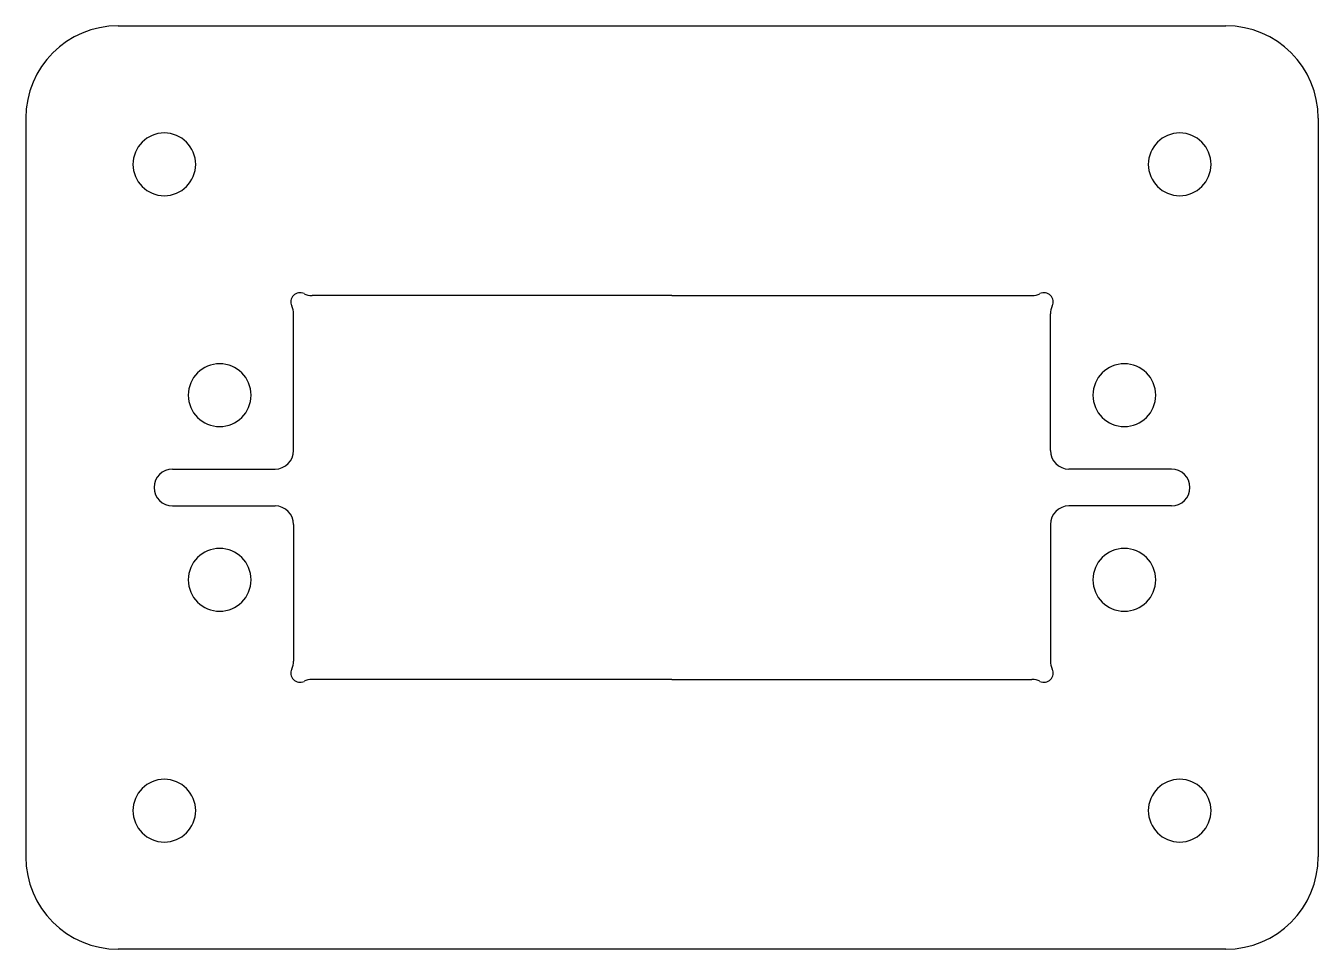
# Model space of a CAD drawing. Header units: inches. Extents: x -1.38 to 1.38, y -0.98 to 0.98.
import ezdxf

# ---------------------------------------------------------------- set-up
doc = ezdxf.new("R2010")
doc.units = ezdxf.units.IN
doc.layers.add('4', color=7, linetype='CONTINUOUS')

msp = doc.modelspace()

# ---------------------------------------------------------------- linework, layer by layer
at = {"layer": '4', "color": 4, "linetype": 'CONTINUOUS'}
for p, q in [((-1.1811, 0.9843), (1.1811, 0.9843)), ((-1.378, 0.7874), (-1.378, -0.7874)), ((1.378, 0.7874), (1.378, -0.7874)), ((0, 0.4094), (-0.7677, 0.4094)), ((0, 0.4094), (0.7677, 0.4094)), ((-0.8071, 0.0787), (-0.8071, 0.3701)), ((0.8071, 0.0787), (0.8071, 0.3701)), ((-1.065, 0.0394), (-0.8465, 0.0394)), ((1.065, 0.0394), (0.8465, 0.0394)), ((-1.065, -0.0394), (-0.8465, -0.0394)), ((1.065, -0.0394), (0.8465, -0.0394)), ((-0.8071, -0.0787), (-0.8071, -0.3701)), ((0.8071, -0.0787), (0.8071, -0.3701)), ((0, -0.4094), (-0.7677, -0.4094)), ((0, -0.4094), (0.7677, -0.4094)), ((1.1811, -0.9843), (-1.1811, -0.9843))]:
    msp.add_line(p, q, dxfattribs=at)
for centre, radius, start, end in [((-1.1811, 0.7874), 0.1969, 90, 180), ((1.1811, 0.7874), 0.1969, 360, 90), ((-1.0827, 0.689), 0.0669, 360, 180), ((1.0827, 0.689), 0.0669, 360, 180), ((-1.0827, 0.689), 0.0669, 180, 360), ((1.0827, 0.689), 0.0669, 180, 360), ((-0.7932, 0.3955), 0.0197, 64.4712, 135), ((0.7932, 0.3955), 0.0197, 45, 115.5288), ((-0.7932, 0.3955), 0.0197, 135, 205.5288), ((-0.8465, 0.3701), 0.0394, 360, 25.5288), ((-0.7677, 0.4488), 0.0394, 244.4712, 270), ((0.7677, 0.4488), 0.0394, 270, 295.5288), ((0.7932, 0.3955), 0.0197, 334.4712, 45), ((0.8465, 0.3701), 0.0394, 154.4712, 180), ((-0.9646, 0.1969), 0.0669, 360, 180), ((0.9646, 0.1969), 0.0669, 360, 180), ((-0.9646, 0.1969), 0.0669, 180, 360), ((0.9646, 0.1969), 0.0669, 180, 360), ((-0.8465, 0.0787), 0.0394, 270, 360), ((0.8465, 0.0787), 0.0394, 180, 270), ((-1.065, 0), 0.0394, 90, 270), ((1.065, 0), 0.0394, 270, 90), ((-0.8465, -0.0787), 0.0394, 360, 90), ((0.8465, -0.0787), 0.0394, 90, 180), ((-0.9646, -0.1969), 0.0669, 360, 180), ((0.9646, -0.1969), 0.0669, 360, 180), ((-0.9646, -0.1969), 0.0669, 180, 360), ((0.9646, -0.1969), 0.0669, 180, 360), ((-0.8465, -0.3701), 0.0394, 334.4712, 360), ((0.8465, -0.3701), 0.0394, 180, 205.5288), ((-0.7932, -0.3955), 0.0197, 154.4712, 225), ((-0.7932, -0.3955), 0.0197, 225, 295.5288), ((-0.7677, -0.4488), 0.0394, 90, 115.5288), ((0.7677, -0.4488), 0.0394, 64.4712, 90), ((0.7932, -0.3955), 0.0197, 244.4712, 315), ((0.7932, -0.3955), 0.0197, 315, 25.5288), ((-1.0827, -0.689), 0.0669, 360, 180), ((1.0827, -0.689), 0.0669, 360, 180), ((-1.0827, -0.689), 0.0669, 180, 360), ((1.0827, -0.689), 0.0669, 180, 360), ((-1.1811, -0.7874), 0.1969, 180, 270), ((1.1811, -0.7874), 0.1969, 270, 360)]:
    msp.add_arc(centre, radius, start, end, dxfattribs=at)

doc.saveas('drawing.dxf')
